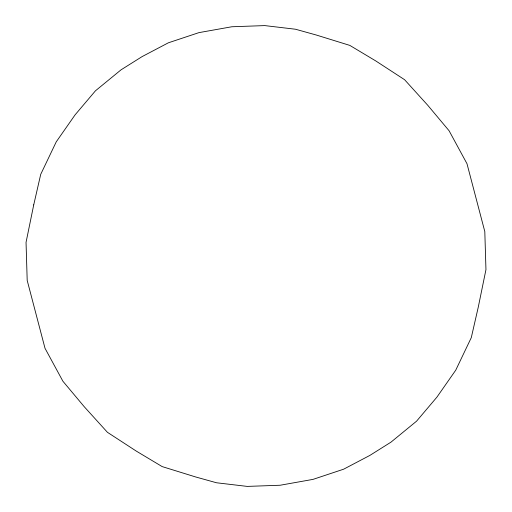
<?xml version="1.0" encoding="UTF-8"?>
<svg xmlns="http://www.w3.org/2000/svg" width="512" height="512" viewBox="0 0 512 512"><rect width="100%" height="100%" fill="white"/><g stroke="black" fill="none" stroke-linecap="round" stroke-linejoin="round"><path stroke-width="0.77" d="M33.728 204.864L26.042 242.381L27.194 280.422L45.011 348.288L62.912 381.242L84.23 406.707L107.418 432.301L136.314 451.117L162.157 466.592L195.763 476.992L216.518 482.771L247.226 486.4L280.141 485.242L313.024 479.379L343.635 469.197L369.882 455.405L390.957 442.17L416.538 421.203L436.928 397.126L455.757 370.15L471.283 337.651L478.272 307.136L485.958 269.619L484.806 231.578L466.989 163.712L449.088 130.758L427.77 105.293L404.582 79.699L375.686 60.883L349.843 45.408L316.237 35.008L295.482 29.229L264.774 25.6L231.859 26.758L198.976 32.621L168.365 42.803L142.118 56.595L121.043 69.83L95.462 90.797L75.072 114.874L56.243 141.85L40.717 174.349L33.728 204.864"/></g></svg>
